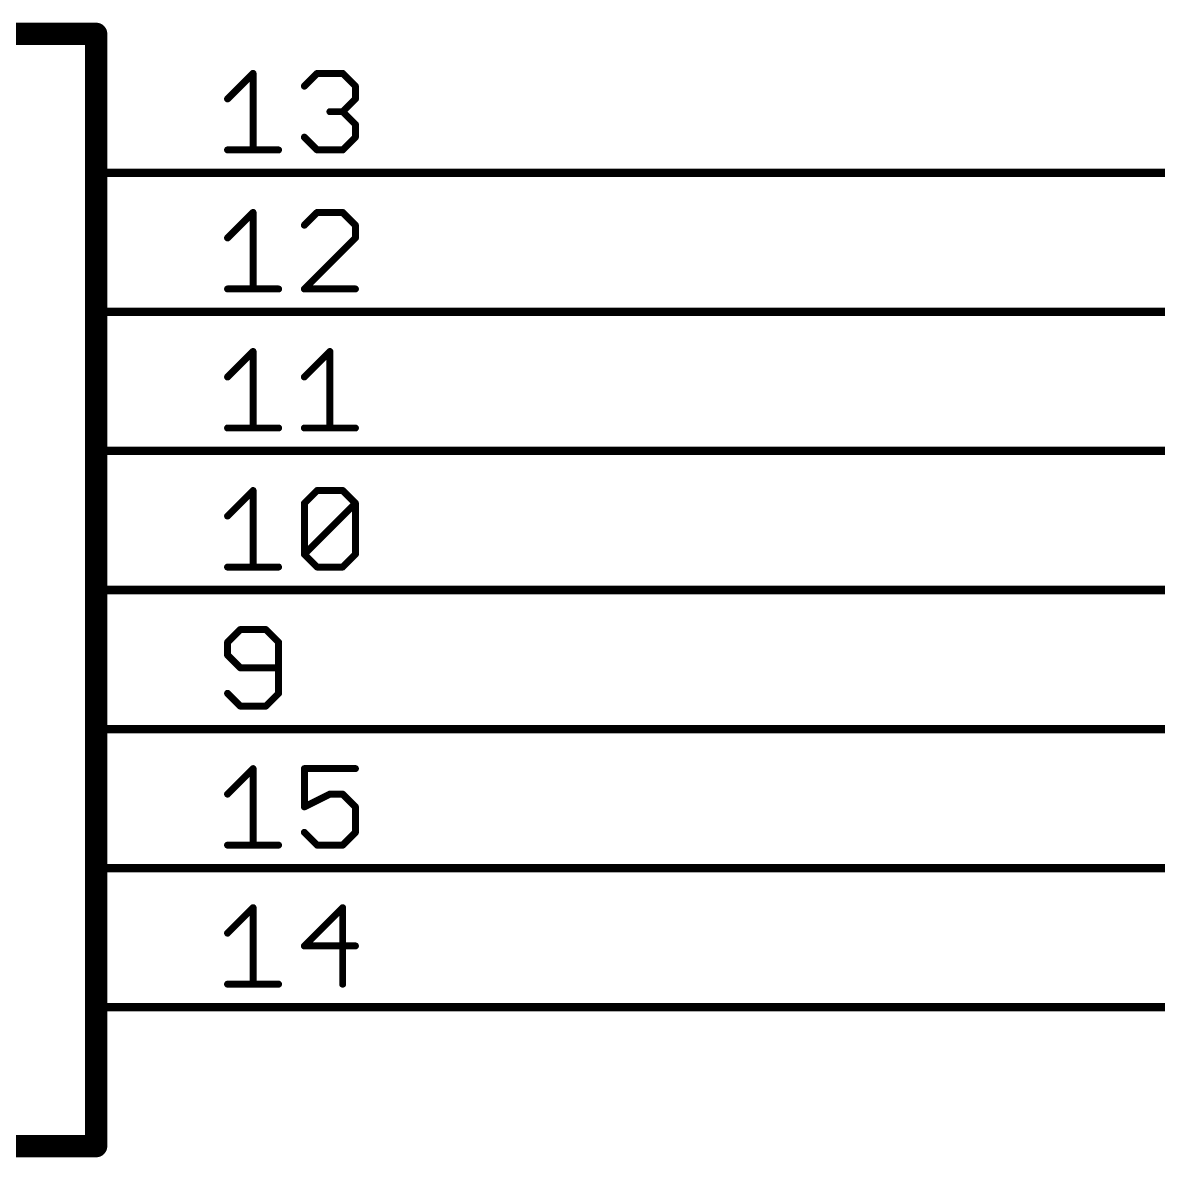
# Model space of a CAD drawing. Extents: x -13 to 211, y -15 to 133.
# Drawn here: x 138.36 to 159.1, y 25.2 to 45.92 of the extents above; entities that cross this region are included whole.
import ezdxf

# ---------------------------------------------------------------- set-up
doc = ezdxf.new("R2010")
doc.units = 0
for name, color, linetype in [('91', 94, 'CONTINUOUS'), ('94', 14, 'CONTINUOUS'), ('95', 251, 'CONTINUOUS')]:
    doc.layers.add(name, color=color, linetype=linetype)

msp = doc.modelspace()

# ---------------------------------------------------------------- linework, layer by layer
at = {"layer": '91', "const_width": 0.1524}
for points in [[(144.78, 43.18), (160.02, 43.18)], [(144.78, 40.64), (160.02, 40.64)], [(144.78, 38.1), (160.02, 38.1)], [(144.78, 35.56), (160.02, 35.56)], [(144.78, 33.02), (160.02, 33.02)], [(160.02, 30.48), (144.78, 30.48)], [(144.78, 27.94), (160.02, 27.94)]]:
    msp.add_lwpolyline(points, dxfattribs=at)
at = {"layer": '91', "const_width": 0.0762}
for points in [[(144.78, 43.2181, 1), (144.78, 43.1419)], [(144.78, 40.6781, 1), (144.78, 40.6019)], [(144.78, 38.1381, 1), (144.78, 38.0619)], [(144.78, 35.5981, 1), (144.78, 35.5219)], [(144.78, 33.0581, 1), (144.78, 32.9819)], [(144.78, 30.5181, 1), (144.78, 30.4419)], [(144.78, 27.9781, 1), (144.78, 27.9019)]]:
    msp.add_lwpolyline(points, format="xyb", dxfattribs=at)
at = {"layer": '94'}
for points, const_width in [([(139.7, 45.72), (124.46, 45.72)], 0.4064), ([(139.7, 25.4), (139.7, 45.72)], 0.4064), ([(144.78, 43.18), (139.7, 43.18)], 0.1524), ([(144.78, 40.64), (139.7, 40.64)], 0.1524), ([(144.78, 38.1), (139.7, 38.1)], 0.1524), ([(144.78, 35.56), (139.7, 35.56)], 0.1524), ([(144.78, 33.02), (139.7, 33.02)], 0.1524), ([(144.78, 30.48), (139.7, 30.48)], 0.1524), ([(144.78, 27.94), (139.7, 27.94)], 0.1524), ([(124.46, 25.4), (139.7, 25.4)], 0.4064)]:
    msp.add_lwpolyline(points, dxfattribs=dict(at, const_width=const_width))
for points, const_width in [([(139.8016, 45.72, 1), (139.5984, 45.72)], 0.2032), ([(139.7, 45.6184, 1), (139.7, 45.8216)], 0.2032), ([(139.7, 43.2181, 1), (139.7, 43.1419)], 0.0762), ([(144.78, 43.1419, 1), (144.78, 43.2181)], 0.0762), ([(139.7, 40.6781, 1), (139.7, 40.6019)], 0.0762), ([(144.78, 40.6019, 1), (144.78, 40.6781)], 0.0762), ([(139.7, 38.1381, 1), (139.7, 38.0619)], 0.0762), ([(144.78, 38.0619, 1), (144.78, 38.1381)], 0.0762), ([(139.7, 35.5981, 1), (139.7, 35.5219)], 0.0762), ([(144.78, 35.5219, 1), (144.78, 35.5981)], 0.0762), ([(139.7, 33.0581, 1), (139.7, 32.9819)], 0.0762), ([(144.78, 32.9819, 1), (144.78, 33.0581)], 0.0762), ([(139.7, 30.5181, 1), (139.7, 30.4419)], 0.0762), ([(144.78, 30.4419, 1), (144.78, 30.5181)], 0.0762), ([(139.7, 27.9781, 1), (139.7, 27.9019)], 0.0762), ([(144.78, 27.9019, 1), (144.78, 27.9781)], 0.0762), ([(139.7, 25.2984, 1), (139.7, 25.5016)], 0.2032), ([(139.5984, 25.4, 1), (139.8016, 25.4)], 0.2032)]:
    msp.add_lwpolyline(points, format="xyb", dxfattribs=dict(at, const_width=const_width))
at = {"layer": '95', "const_width": 0.127}
for points in [[(142.1003, 44.5312), (142.5664, 44.9973)], [(142.5664, 44.9973), (142.5664, 43.5991)], [(143.5036, 44.7643), (143.7366, 44.9973)], [(143.7366, 44.9973), (144.2027, 44.9973)], [(144.2027, 44.9973), (144.4357, 44.7643)], [(144.4357, 44.7643), (144.4357, 44.5312)], [(144.4357, 44.5312), (144.2027, 44.2982)], [(144.2027, 44.2982), (143.9696, 44.2982)], [(144.2027, 44.2982), (144.4357, 44.0652)], [(144.4357, 44.0652), (144.4357, 43.8321)], [(143.7366, 43.5991), (143.5036, 43.8321)], [(144.4357, 43.8321), (144.2027, 43.5991)], [(142.1003, 43.5991), (143.0324, 43.5991)], [(144.2027, 43.5991), (143.7366, 43.5991)], [(142.1003, 41.9912), (142.5664, 42.4573)], [(142.5664, 42.4573), (142.5664, 41.0591)], [(143.7366, 42.4573), (143.5036, 42.2243)], [(144.2027, 42.4573), (143.7366, 42.4573)], [(144.4357, 42.2243), (144.2027, 42.4573)], [(144.4357, 41.9912), (144.4357, 42.2243)], [(143.5036, 41.0591), (144.4357, 41.9912)], [(142.1003, 41.0591), (143.0324, 41.0591)], [(144.4357, 41.0591), (143.5036, 41.0591)], [(142.1003, 39.4512), (142.5664, 39.9173)], [(142.5664, 39.9173), (142.5664, 38.5191)], [(143.5036, 39.4512), (143.9696, 39.9173)], [(143.9696, 39.9173), (143.9696, 38.5191)], [(142.1003, 38.5191), (143.0324, 38.5191)], [(143.5036, 38.5191), (144.4357, 38.5191)], [(142.1003, 36.9112), (142.5664, 37.3773)], [(142.5664, 37.3773), (142.5664, 35.9791)], [(143.5036, 37.1443), (143.7366, 37.3773)], [(143.7366, 37.3773), (144.2027, 37.3773)], [(144.2027, 37.3773), (144.4357, 37.1443)], [(143.5036, 36.2121), (143.5036, 37.1443)], [(143.5036, 36.2121), (144.4357, 37.1443)], [(144.4357, 37.1443), (144.4357, 36.2121)], [(143.7366, 35.9791), (143.5036, 36.2121)], [(144.4357, 36.2121), (144.2027, 35.9791)], [(142.1003, 35.9791), (143.0324, 35.9791)], [(144.2027, 35.9791), (143.7366, 35.9791)], [(142.3333, 34.8373), (142.1003, 34.6043)], [(142.7994, 34.8373), (142.3333, 34.8373)], [(143.0324, 34.6043), (142.7994, 34.8373)], [(142.1003, 34.6043), (142.1003, 34.3712)], [(143.0324, 33.6721), (143.0324, 34.6043)], [(142.1003, 34.3712), (142.3333, 34.1382)], [(142.3333, 34.1382), (143.0324, 34.1382)], [(142.1003, 33.6721), (142.3333, 33.4391)], [(142.7994, 33.4391), (143.0324, 33.6721)], [(142.3333, 33.4391), (142.7994, 33.4391)], [(142.1003, 31.8312), (142.5664, 32.2973)], [(142.5664, 32.2973), (142.5664, 30.8991)], [(144.4357, 32.2973), (143.5036, 32.2973)], [(143.5036, 32.2973), (143.5036, 31.5982)], [(143.5036, 31.5982), (143.9696, 31.8312)], [(143.9696, 31.8312), (144.2027, 31.8312)], [(144.2027, 31.8312), (144.4357, 31.5982)], [(144.4357, 31.5982), (144.4357, 31.1321)], [(143.7366, 30.8991), (143.5036, 31.1321)], [(144.4357, 31.1321), (144.2027, 30.8991)], [(142.1003, 30.8991), (143.0324, 30.8991)], [(144.2027, 30.8991), (143.7366, 30.8991)], [(142.1003, 29.2912), (142.5664, 29.7573)], [(142.5664, 29.7573), (142.5664, 28.3591)], [(144.2027, 29.7573), (143.5036, 29.0582)], [(144.2027, 28.3591), (144.2027, 29.7573)], [(143.5036, 29.0582), (144.4357, 29.0582)], [(142.1003, 28.3591), (143.0324, 28.3591)]]:
    msp.add_lwpolyline(points, dxfattribs=at)
at = {"layer": '95', "const_width": 0.0635}
for points in [[(142.5981, 44.9973, 1), (142.5346, 44.9973)], [(142.5888, 44.9748, 1), (142.5439, 45.0197)], [(143.7366, 45.029, 1), (143.7366, 44.9655)], [(143.7591, 44.9748, 1), (143.7142, 45.0197)], [(144.2251, 45.0197, 1), (144.1802, 44.9748)], [(144.2027, 44.9655, 1), (144.2027, 45.029)], [(143.4811, 44.7867, 1), (143.526, 44.7418)], [(144.4675, 44.7643, 1), (144.404, 44.7643)], [(144.4133, 44.7418, 1), (144.4582, 44.7867)], [(144.4582, 44.5088, 1), (144.4133, 44.5537)], [(142.0778, 44.5537, 1), (142.1228, 44.5088)], [(144.404, 44.5312, 1), (144.4675, 44.5312)], [(143.9696, 44.3299, 1), (143.9696, 44.2664)], [(144.2251, 44.3206, 1), (144.1802, 44.2757)], [(144.1802, 44.3206, 1), (144.2251, 44.2757)], [(144.2027, 44.2664, 1), (144.2027, 44.3299)], [(144.4675, 44.0652, 1), (144.404, 44.0652)], [(144.4133, 44.0427, 1), (144.4582, 44.0876)], [(143.526, 43.8546, 1), (143.4811, 43.8097)], [(144.404, 43.8321, 1), (144.4675, 43.8321)], [(144.4582, 43.8097, 1), (144.4133, 43.8546)], [(142.1003, 43.6309, 1), (142.1003, 43.5673)], [(142.5346, 43.5991, 1), (142.5981, 43.5991)], [(143.0324, 43.5673, 1), (143.0324, 43.6309)], [(143.7366, 43.6309, 1), (143.7366, 43.5673)], [(143.7142, 43.5766, 1), (143.7591, 43.6216)], [(144.1802, 43.6216, 1), (144.2251, 43.5766)], [(144.2027, 43.5673, 1), (144.2027, 43.6309)], [(142.5981, 42.4573, 1), (142.5346, 42.4573)], [(142.5888, 42.4348, 1), (142.5439, 42.4797)], [(143.7366, 42.489, 1), (143.7366, 42.4255)], [(143.7591, 42.4348, 1), (143.7142, 42.4797)], [(144.2251, 42.4797, 1), (144.1802, 42.4348)], [(144.2027, 42.4255, 1), (144.2027, 42.489)], [(143.4811, 42.2467, 1), (143.526, 42.2018)], [(144.4675, 42.2243, 1), (144.404, 42.2243)], [(144.4133, 42.2018, 1), (144.4582, 42.2467)], [(142.0778, 42.0137, 1), (142.1228, 41.9688)], [(144.404, 41.9912, 1), (144.4675, 41.9912)], [(144.4582, 41.9688, 1), (144.4133, 42.0137)], [(142.1003, 41.0909, 1), (142.1003, 41.0273)], [(142.5346, 41.0591, 1), (142.5981, 41.0591)], [(143.0324, 41.0273, 1), (143.0324, 41.0909)], [(143.4811, 41.0816, 1), (143.526, 41.0366)], [(143.5036, 41.0909, 1), (143.5036, 41.0273)], [(144.4357, 41.0273, 1), (144.4357, 41.0909)], [(142.5981, 39.9173, 1), (142.5346, 39.9173)], [(142.5888, 39.8948, 1), (142.5439, 39.9397)], [(144.0014, 39.9173, 1), (143.9379, 39.9173)], [(143.9921, 39.8948, 1), (143.9472, 39.9397)], [(142.0778, 39.4737, 1), (142.1228, 39.4288)], [(143.4811, 39.4737, 1), (143.526, 39.4288)], [(142.1003, 38.5509, 1), (142.1003, 38.4873)], [(143.0324, 38.4873, 1), (143.0324, 38.5509)], [(143.5036, 38.5509, 1), (143.5036, 38.4873)], [(144.4357, 38.4873, 1), (144.4357, 38.5509)], [(142.5346, 38.5191, 1), (142.5981, 38.5191)], [(143.9379, 38.5191, 1), (144.0014, 38.5191)], [(142.5981, 37.3773, 1), (142.5346, 37.3773)], [(142.5888, 37.3548, 1), (142.5439, 37.3997)], [(143.7366, 37.409, 1), (143.7366, 37.3455)], [(143.7591, 37.3548, 1), (143.7142, 37.3997)], [(144.2251, 37.3997, 1), (144.1802, 37.3548)], [(144.2027, 37.3455, 1), (144.2027, 37.409)], [(143.5353, 37.1443, 1), (143.4718, 37.1443)], [(143.4811, 37.1667, 1), (143.526, 37.1218)], [(144.4675, 37.1443, 1), (144.404, 37.1443)], [(144.4582, 37.1218, 1), (144.4133, 37.1667)], [(144.4133, 37.1218, 1), (144.4582, 37.1667)], [(142.0778, 36.9337, 1), (142.1228, 36.8888)], [(143.526, 36.2346, 1), (143.4811, 36.1897)], [(143.4811, 36.2346, 1), (143.526, 36.1897)], [(143.4718, 36.2121, 1), (143.5353, 36.2121)], [(144.404, 36.2121, 1), (144.4675, 36.2121)], [(144.4582, 36.1897, 1), (144.4133, 36.2346)], [(142.1003, 36.0109, 1), (142.1003, 35.9474)], [(142.5346, 35.9791, 1), (142.5981, 35.9791)], [(143.0324, 35.9474, 1), (143.0324, 36.0109)], [(143.7366, 36.0109, 1), (143.7366, 35.9474)], [(143.7142, 35.9566, 1), (143.7591, 36.0016)], [(144.1802, 36.0016, 1), (144.2251, 35.9566)], [(144.2027, 35.9474, 1), (144.2027, 36.0109)], [(142.3333, 34.869, 1), (142.3333, 34.8055)], [(142.3558, 34.8148, 1), (142.3109, 34.8597)], [(142.8218, 34.8597, 1), (142.7769, 34.8148)], [(142.7994, 34.8055, 1), (142.7994, 34.869)], [(142.0778, 34.6267, 1), (142.1228, 34.5818)], [(142.132, 34.6043, 1), (142.0686, 34.6043)], [(143.0642, 34.6043, 1), (143.0007, 34.6043)], [(143.01, 34.5818, 1), (143.0549, 34.6267)], [(142.1228, 34.3937, 1), (142.0778, 34.3488)], [(142.0686, 34.3712, 1), (142.132, 34.3712)], [(142.3333, 34.1699, 1), (142.3333, 34.1064)], [(142.3109, 34.1157, 1), (142.3558, 34.1606)], [(143.0324, 34.1064, 1), (143.0324, 34.1699)], [(142.1228, 33.6946, 1), (142.0778, 33.6497)], [(143.0007, 33.6721, 1), (143.0642, 33.6721)], [(143.0549, 33.6497, 1), (143.01, 33.6946)], [(142.3333, 33.4709, 1), (142.3333, 33.4074)], [(142.3109, 33.4166, 1), (142.3558, 33.4616)], [(142.7769, 33.4616, 1), (142.8218, 33.4166)], [(142.7994, 33.4074, 1), (142.7994, 33.4709)], [(142.5981, 32.2973, 1), (142.5346, 32.2973)], [(142.5888, 32.2748, 1), (142.5439, 32.3197)], [(143.5036, 32.329, 1), (143.5036, 32.2655)], [(143.5353, 32.2973, 1), (143.4718, 32.2973)], [(144.4357, 32.2655, 1), (144.4357, 32.329)], [(142.0778, 31.8537, 1), (142.1228, 31.8088)], [(143.9696, 31.863, 1), (143.9696, 31.7995)], [(143.9838, 31.8028, 1), (143.9554, 31.8596)], [(144.2251, 31.8537, 1), (144.1802, 31.8088)], [(144.2027, 31.7995, 1), (144.2027, 31.863)], [(143.4894, 31.6266, 1), (143.5178, 31.5698)], [(143.4718, 31.5982, 1), (143.5353, 31.5982)], [(144.4675, 31.5982, 1), (144.404, 31.5982)], [(144.4133, 31.5757, 1), (144.4582, 31.6206)], [(143.526, 31.1546, 1), (143.4811, 31.1097)], [(144.404, 31.1321, 1), (144.4675, 31.1321)], [(144.4582, 31.1097, 1), (144.4133, 31.1546)], [(142.1003, 30.9308, 1), (142.1003, 30.8674)], [(142.5346, 30.8991, 1), (142.5981, 30.8991)], [(143.0324, 30.8674, 1), (143.0324, 30.9308)], [(143.7366, 30.9308, 1), (143.7366, 30.8674)], [(143.7142, 30.8766, 1), (143.7591, 30.9216)], [(144.1802, 30.9216, 1), (144.2251, 30.8766)], [(144.2027, 30.8674, 1), (144.2027, 30.9308)], [(142.5981, 29.7573, 1), (142.5346, 29.7573)], [(142.5888, 29.7348, 1), (142.5439, 29.7797)], [(144.2344, 29.7573, 1), (144.1709, 29.7573)], [(144.2251, 29.7348, 1), (144.1802, 29.7797)], [(142.0778, 29.3137, 1), (142.1228, 29.2688)], [(143.5036, 29.0899, 1), (143.5036, 29.0264)], [(143.4811, 29.0806, 1), (143.526, 29.0357)], [(144.4357, 29.0264, 1), (144.4357, 29.0899)], [(142.1003, 28.3909, 1), (142.1003, 28.3274)], [(143.0324, 28.3274, 1), (143.0324, 28.3909)], [(142.5346, 28.3591, 1), (142.5981, 28.3591)], [(144.1709, 28.3591, 1), (144.2344, 28.3591)]]:
    msp.add_lwpolyline(points, format="xyb", dxfattribs=at)

doc.saveas('drawing.dxf')
